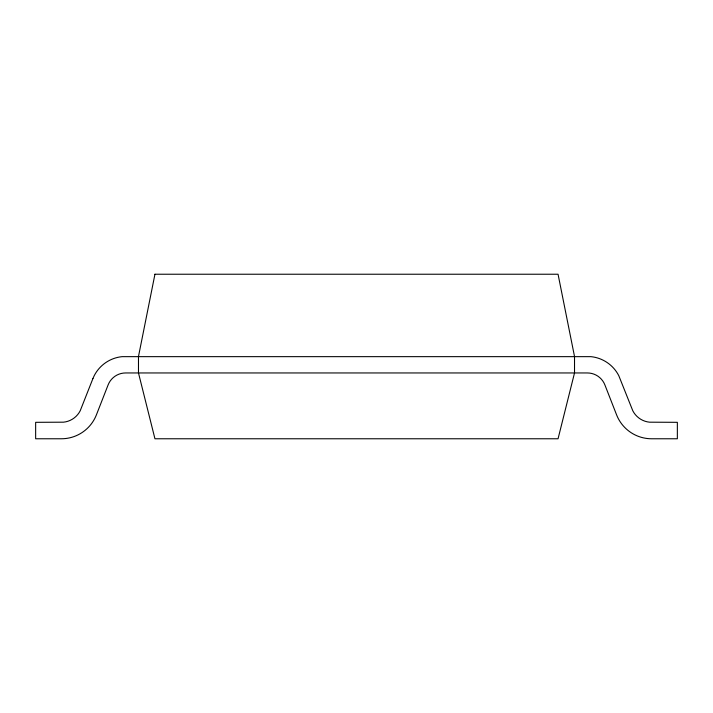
<?xml version="1.0" encoding="UTF-8"?>
<svg xmlns="http://www.w3.org/2000/svg" width="713" height="713" viewBox="0 0 713 713"><rect width="100%" height="100%" fill="white"/><g stroke="black" fill="none" stroke-linecap="round" stroke-linejoin="round"><path stroke-width="1.07" d="M154.944 274.229L138.482 356.5L138.482 372.952L154.944 438.771L558.056 438.771L574.518 372.952L574.518 356.5L558.056 274.229L154.944 274.229M92.922 378.558L80.213 410.759A21.167 21.167 0 0 1 63.466 422.185L35.65 422.319L35.65 438.771L61.363 438.771A37.646 37.646 0 0 0 96.424 414.823L108.1 384.931A18.823 18.823 0 0 1 125.631 372.952L587.369 372.952A18.823 18.823 0 0 1 604.9 384.931L616.576 414.823A37.646 37.646 0 0 0 651.637 438.771L677.35 438.771L677.35 422.319L649.534 422.185A21.167 21.167 0 0 1 632.788 410.759L618.804 375.715A35.294 35.294 0 0 0 590.89 356.652L122.11 356.652A35.294 35.294 0 0 0 94.196 375.715L92.922 378.558"/></g></svg>
